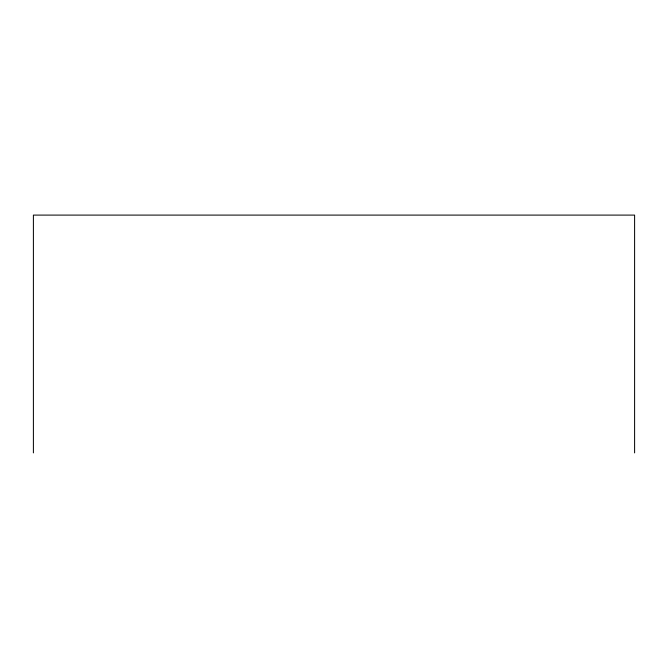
<?xml version="1.0" encoding="UTF-8"?>
<svg xmlns="http://www.w3.org/2000/svg" width="668" height="668" viewBox="0 0 668 668"><rect width="100%" height="100%" fill="white"/><g stroke="black" fill="none" stroke-linecap="round" stroke-linejoin="round"><path stroke-width="1" d="M634.6 452.904L634.6 215.096L33.4 215.096L33.4 452.904"/></g></svg>
